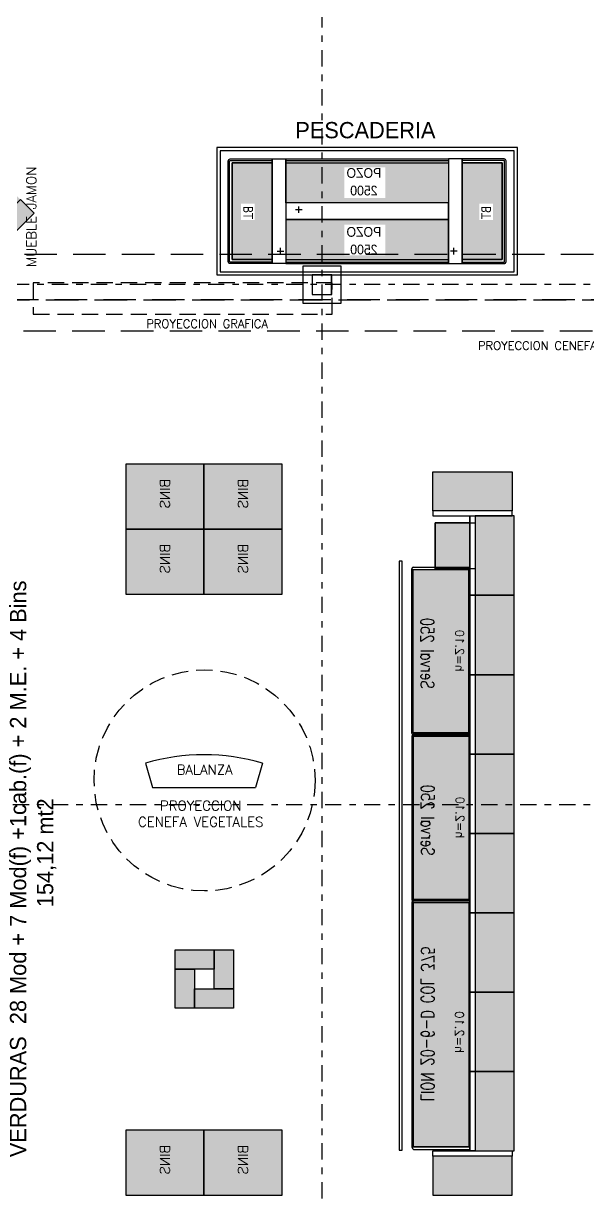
# Model space of a CAD drawing. Header units: millimetres. Extents: x 340 to 1003762, y 22 to 362022.
# Drawn here: x 423.56 to 432.24, y 68.33 to 86.36 of the extents above; entities that cross this region are included whole.
import ezdxf
from ezdxf.enums import TextEntityAlignment as Align
from ezdxf.xclip import XClip

# ---------------------------------------------------------------- set-up
doc = ezdxf.new("R2010")
doc.units = ezdxf.units.MM
doc.header["$XCLIPFRAME"] = 0
for name, pattern in [('LSBB_P_002 - PLANTA 1° NIVEL SALA DE VENTAS$0$DASHDOT2', [0.5, 0.25, -0.125, 0, -0.125]), ('LSBB_P_002 - PLANTA 1° NIVEL SALA DE VENTAS$0$HIDDEN', [0.375, 0.25, -0.125]), ('LSBB_P_002 - PLANTA 1° NIVEL SALA DE VENTAS$0$HIDDEN2', [0.1875, 0.125, -0.0625])]:
    doc.linetypes.add(name, pattern=pattern)
for name, color, linetype in [('LSBB_P_002 - PLANTA 1° NIVEL SALA DE VENTAS$0$A-GONDOLAS', 1, 'Continuous'), ('LSBB_P_002 - PLANTA 1° NIVEL SALA DE VENTAS$0$A-LAYOUT', 7, 'Continuous'), ('LSBB_P_002 - PLANTA 1° NIVEL SALA DE VENTAS$0$A-MUE-ESPECIAL', 8, 'Continuous'), ('LSBB_P_002 - PLANTA 1° NIVEL SALA DE VENTAS$0$A-MUEBLES FRIO', 2, 'Continuous'), ('LSBB_P_002 - PLANTA 1° NIVEL SALA DE VENTAS$0$A-PROYECCIONES', 6, 'LSBB_P_002 - PLANTA 1° NIVEL SALA DE VENTAS$0$HIDDEN'), ('LSBB_P_002 - PLANTA 1° NIVEL SALA DE VENTAS$0$A-SALA DEFENSAS', 9, 'Continuous'), ('LSBB_P_002 - PLANTA 1° NIVEL SALA DE VENTAS$0$A-SALA-HATCH-FIAMBRES', 32, 'Continuous'), ('LSBB_P_002 - PLANTA 1° NIVEL SALA DE VENTAS$0$A-SALA-HATCH-PESCADERIA', 160, 'Continuous'), ('LSBB_P_002 - PLANTA 1° NIVEL SALA DE VENTAS$0$A-SALA-MUEB-ESPC', 1, 'Continuous'), ('LSBB_P_002 - PLANTA 1° NIVEL SALA DE VENTAS$0$A-TEXTO SV', 2, 'LSBB_P_002 - PLANTA 1° NIVEL SALA DE VENTAS$0$DASHDOT2'), ('LSBB_P_002 - PLANTA 1° NIVEL SALA DE VENTAS$0$A-Textos', 2, 'Continuous'), ('LSBB_P_002 - PLANTA 1° NIVEL SALA DE VENTAS$0$CENEFA', 6, 'LSBB_P_002 - PLANTA 1° NIVEL SALA DE VENTAS$0$HIDDEN'), ('LSBB_P_002 - PLANTA 1° NIVEL SALA DE VENTAS$0$EJES', 8, 'LSBB_P_002 - PLANTA 1° NIVEL SALA DE VENTAS$0$DASHDOT2'), ('LSBB_P_002 - PLANTA 1° NIVEL SALA DE VENTAS$0$ESTRUCTURA', 5, 'Continuous'), ('LSBB_P_002 - PLANTA 1° NIVEL SALA DE VENTAS$0$LAYOUT$0$A-GONDOLAS DELGADO', 8, 'Continuous'), ('LSBB_P_002 - PLANTA 1° NIVEL SALA DE VENTAS$0$LAYOUT$0$A-SALA-GOND', 22, 'Continuous'), ('LSBB_P_002 - PLANTA 1° NIVEL SALA DE VENTAS$0$LAYOUT$0$A-SALA-HATCH-DESAYUNO', 30, 'Continuous'), ('LSBB_P_002 - PLANTA 1° NIVEL SALA DE VENTAS$0$LAYOUT$0$A-SALA-HATCH-FIAMBRES', 30, 'Continuous'), ('LSBB_P_002 - PLANTA 1° NIVEL SALA DE VENTAS$0$TEXTO LAYOUT', 2, 'Continuous'), ('LSBB_P_002 - PLANTA 1° NIVEL SALA DE VENTAS$0$ZOCALOS-HORM', 8, 'Continuous'), ('XREF', 7, 'Continuous')]:
    doc.layers.add(name, color=color, linetype=linetype)
doc.layers.add('LSBB_P_002 - PLANTA 1° NIVEL SALA DE VENTAS$0$LAYOUT$0$A-SALA-HATCH-VEGETALES', color=7, linetype='Continuous', true_color=0x00d100)
doc.styles.add('LSBB_P_002 - PLANTA 1° NIVEL SALA DE VENTAS$0$ARQ', font='arial.ttf')
doc.styles.add('LSBB_P_002 - PLANTA 1° NIVEL SALA DE VENTAS$0$LAYOUT$0$ARQ', font='SIMPLEX.shx')
doc.styles.add('LSBB_P_002 - PLANTA 1° NIVEL SALA DE VENTAS$0$LAYOUT$0$LAYOUT 25-04$0$REF-LAYOUT-19$0$REF-LAYOUT-13$0$ROMANS', font='romans', dxfattribs={"height": 52})
doc.styles.add('LSBB_P_002 - PLANTA 1° NIVEL SALA DE VENTAS$0$LAYOUT$0$LAYOUT 25-04$0$ROMANS20', font='ROMANS8.SHX', dxfattribs={"width": 0.9, "height": 2})
doc.styles.add('LSBB_P_002 - PLANTA 1° NIVEL SALA DE VENTAS$0$LAYOUT$0$REF-LAYOUT N+0.00 E 03$0$REF-LAYOUT N+0.00 E 02$0$Walmart_CENTURY GOTHIC', font='GOTHIC.TTF')
doc.styles.add('LSBB_P_002 - PLANTA 1° NIVEL SALA DE VENTAS$0$REF-LAYOUT-19$0$REF-LAYOUT-13$0$ROMANS', font='romans', dxfattribs={"height": 52})
doc.styles.add('LSBB_P_002 - PLANTA 1° NIVEL SALA DE VENTAS$0$YUDICAD_ROMANS', font='romans.shx')

# ---------------------------------------------------------------- blocks, each defined once
blk = doc.blocks.new('LSBB_P_002 - PLANTA 1° NIVEL SALA DE VENTAS$0$LAYOUT$0$A$C73A24399')
at = {"ltscale": 3}
h = blk.add_hatch(color=256, dxfattribs=at)
h.dxf.hatch_style = 1
h.paths.add_polyline_path([(0, -0.6), (0.3, -0.6), (0.3, 0), (0, 0)])
h.paths.add_polyline_path([(0.9, -0.3), (0.9, 0), (0.3, 0), (0.3, -0.3)])
h.paths.add_polyline_path([(0.6, -0.3), (0.6, -0.9), (0.9, -0.9), (0.9, -0.3)])
h.paths.add_polyline_path([(0.6, -0.9), (0.6, -0.6), (0, -0.6), (0, -0.9)])
at = {"layer": 'LSBB_P_002 - PLANTA 1° NIVEL SALA DE VENTAS$0$A-SALA-MUEB-ESPC'}
for points in [[(0, -0.6), (0.3, -0.6), (0.3, 0), (0, 0)], [(0.9, -0.3), (0.9, 0), (0.3, 0), (0.3, -0.3)], [(0.6, -0.9), (0.9, -0.9), (0.9, -0.3), (0.6, -0.3)], [(0.6, -0.9), (0.6, -0.6), (0, -0.6), (0, -0.9)]]:
    blk.add_lwpolyline(points, close=True, dxfattribs=at)
blk = doc.blocks.new('LSBB_P_002 - PLANTA 1° NIVEL SALA DE VENTAS$0$LAYOUT$0$BINS')
h = blk.add_hatch(color=256)
h.dxf.hatch_style = 1
h.paths.add_polyline_path([(6149.929, -1161.864), (6149.929, -1163.064), (6148.929, -1163.064), (6148.929, -1161.864)])
at = {"layer": 'LSBB_P_002 - PLANTA 1° NIVEL SALA DE VENTAS$0$A-SALA-MUEB-ESPC'}
blk.add_lwpolyline([(6149.929, -1161.864), (6149.929, -1163.064), (6148.929, -1163.064), (6148.929, -1161.864)], close=True, dxfattribs=at)
at = {"layer": 'LSBB_P_002 - PLANTA 1° NIVEL SALA DE VENTAS$0$A-SALA-MUEB-ESPC', "style": 'LSBB_P_002 - PLANTA 1° NIVEL SALA DE VENTAS$0$LAYOUT$0$ARQ'}
blk.add_text('BINS', height=0.15, rotation=180, dxfattribs=at).set_placement((6149.704, -1162.39))
blk = doc.blocks.new('LSBB_P_002 - PLANTA 1° NIVEL SALA DE VENTAS$0$rtio')
at = {"color": 0}
for p, q in [((3056.8369, 1285.288), (3056.8563, 1285.2216)), ((3057.1559, 1285.288), (3057.1365, 1285.2216)), ((3056.8563, 1285.2216), (3057.1365, 1285.2216))]:
    blk.add_line(p, q, dxfattribs=at)
blk.add_arc((3056.9964, 1284.7323), 0.5781, 73.9857, 106.0143, dxfattribs=at)
blk = doc.blocks.new('LSBB_P_002 - PLANTA 1° NIVEL SALA DE VENTAS$0$LAYOUT$0$G. 122 X 60')
h = blk.add_hatch(color=256)
h.dxf.hatch_style = 1
h.paths.add_polyline_path([(-0.005, 0), (0.595, 0), (0.595, 1.22), (-0.005, 1.22)])
at = {"layer": 'LSBB_P_002 - PLANTA 1° NIVEL SALA DE VENTAS$0$A-GONDOLAS'}
for points in [[(-0.005, 0), (-0.085, 0), (-0.085, 1.22), (-0.005, 1.22)], [(-0.005, 0), (0.595, 0), (0.595, 1.22), (-0.005, 1.22)]]:
    blk.add_lwpolyline(points, close=True, dxfattribs=at)
blk = doc.blocks.new('LSBB_P_002 - PLANTA 1° NIVEL SALA DE VENTAS$0$LAYOUT$0$A$C32EA2570')
h = blk.add_hatch(color=256)
h.dxf.hatch_style = 1
h.paths.add_polyline_path([(2.532, -1.105), (0.032, -1.105), (0.032, -0.218), (2.532, -0.218)])
at = {"layer": 'LSBB_P_002 - PLANTA 1° NIVEL SALA DE VENTAS$0$A-MUEBLES FRIO'}
for p, q in [((-0.008, -1.083), (-0.008, -0.218)), ((0.032, -0.227), (2.532, -0.227)), ((2.572, -1.083), (2.572, -0.218)), ((0.032, -1.083), (2.532, -1.083)), ((0.032, -1.105), (2.532, -1.105))]:
    blk.add_line(p, q, dxfattribs=at)
for points in [[(-0.008, -0.218), (2.572, -0.218)], [(2.532, -0.218), (2.532, -1.099), (0.032, -1.099), (0.032, -0.218)]]:
    blk.add_lwpolyline(points, dxfattribs=at)
for centre, start, end in [((0.03, -1.061), 209.6603, 272.7181), ((2.534, -1.061), 267.2819, 330.3397)]:
    blk.add_arc(centre, 0.0436, start, end, dxfattribs=at)
at = {"layer": 'LSBB_P_002 - PLANTA 1° NIVEL SALA DE VENTAS$0$A-MUEBLES FRIO', "style": 'LSBB_P_002 - PLANTA 1° NIVEL SALA DE VENTAS$0$LAYOUT$0$LAYOUT 25-04$0$REF-LAYOUT-19$0$REF-LAYOUT-13$0$ROMANS'}
blk.add_text('h=2.10', height=0.13, dxfattribs=at).set_placement((1.289, -0.433), align=Align.CENTER)
at = {"layer": 'LSBB_P_002 - PLANTA 1° NIVEL SALA DE VENTAS$0$A-MUEBLES FRIO', "style": 'LSBB_P_002 - PLANTA 1° NIVEL SALA DE VENTAS$0$LAYOUT$0$LAYOUT 25-04$0$ROMANS20', "width": 0.75}
blk.add_text('Serval 250', height=0.2, dxfattribs=at).set_placement((1.248, -0.866), align=Align.MIDDLE)
blk = doc.blocks.new('LSBB_P_002 - PLANTA 1° NIVEL SALA DE VENTAS$0$LAYOUT$0$A$C44A276BB')
h = blk.add_hatch(color=256)
h.dxf.hatch_style = 1
h.paths.add_polyline_path([(0.08, 0), (0.615, 0), (0.615, -0.711), (0.08, -0.711)])
at = {"layer": 'LSBB_P_002 - PLANTA 1° NIVEL SALA DE VENTAS$0$LAYOUT$0$A-SALA-GOND'}
for points in [[(0.08, 0), (0, 0), (0, -0.711), (0.08, -0.711)], [(0.08, 0), (0.616, 0), (0.616, -0.711), (0.08, -0.711)], [(0, -0.711), (0.616, -0.711), (0.616, 0), (0, 0)]]:
    blk.add_lwpolyline(points, close=True, dxfattribs=at)
blk = doc.blocks.new('LSBB_P_002 - PLANTA 1° NIVEL SALA DE VENTAS$0$LAYOUT$0$A$C76A2697D')
h = blk.add_hatch(color=256)
h.dxf.hatch_style = 1
h.paths.add_polyline_path([(0.887, -0.022), (0.887, -3.772), (0, -3.772), (0, -0.022)])
at = {"layer": 'LSBB_P_002 - PLANTA 1° NIVEL SALA DE VENTAS$0$A-MUEBLES FRIO'}
for p, q in [((0.865, 0.018), (0, 0.018)), ((0, -0.022), (0, 0.018)), ((0, -0.022), (0.865, -0.022)), ((0.009, -0.022), (0.865, -0.022)), ((0.009, -3.772), (0.009, -0.022)), ((0.009, -0.022), (0.865, -0.022)), ((0.865, -3.772), (0.865, -0.022)), ((0.887, -3.772), (0.887, -0.022)), ((0, -3.772), (0.865, -3.772)), ((0.865, -3.812), (0, -3.812))]:
    blk.add_line(p, q, dxfattribs=at)
blk.add_lwpolyline([(0, -3.772), (0, -0.022), (0.881, -0.022), (0.881, -3.772)], close=True, dxfattribs=at)
blk.add_lwpolyline([(0, -3.812), (0, -3.772)], dxfattribs=at)
for centre, start, end in [((0.843, -0.02), 357.2819, 60.3397), ((0.843, -3.774), 299.6603, 2.7181)]:
    blk.add_arc(centre, 0.0436, start, end, dxfattribs=at)
at = {"layer": 'LSBB_P_002 - PLANTA 1° NIVEL SALA DE VENTAS$0$A-MUEBLES FRIO', "color": 9, "style": 'LSBB_P_002 - PLANTA 1° NIVEL SALA DE VENTAS$0$LAYOUT$0$LAYOUT 25-04$0$ROMANS20', "width": 0.75}
blk.add_text('LION 20-6-D COL 375', height=0.2, rotation=90, dxfattribs=at).set_placement((0.646, -1.885), align=Align.MIDDLE)
at = {"layer": 'LSBB_P_002 - PLANTA 1° NIVEL SALA DE VENTAS$0$A-MUEBLES FRIO', "color": 9, "style": 'LSBB_P_002 - PLANTA 1° NIVEL SALA DE VENTAS$0$LAYOUT$0$LAYOUT 25-04$0$REF-LAYOUT-19$0$REF-LAYOUT-13$0$ROMANS'}
blk.add_text('h=2.10', height=0.13, rotation=90, dxfattribs=at).set_placement((0.223, -2.009), align=Align.CENTER)
blk = doc.blocks.new('LSBB_P_002 - PLANTA 1° NIVEL SALA DE VENTAS$0$CABECERA_POZO_ISLA_1608_X_886')
h = blk.add_hatch(color=256)
h.dxf.hatch_style = 1
h.paths.add_polyline_path([(-3339.4, -3166.6), (-3400.9, -3166.6), (-3400.9, -3315.2), (-3339.4, -3315.2)])
h.paths.add_polyline_path([(-3387.2, -3229.3), (-3387.2, -3254.1), (-3366.1, -3254.1), (-3366.1, -3229.3)], flags=16)
at = {"layer": 'LSBB_P_002 - PLANTA 1° NIVEL SALA DE VENTAS$0$A-MUEBLES FRIO'}
for p, q in [((-3339.4, -3166.6), (-3339.4, -3315.2)), ((-3326.7, -3307.2), (-3326.7, -3297.2)), ((-3331.7, -3302.2), (-3321.7, -3302.2))]:
    blk.add_line(p, q, dxfattribs=at)
for points in [[(-3404, -3160.5), (-3339.4, -3160.5), (-3339.4, -3321.3), (-3404, -3321.3, -0.414214), (-3407, -3318.3), (-3407, -3163.5, -0.414214)], [(-3404, -3162.7), (-3339.4, -3162.7), (-3339.4, -3319.1), (-3404, -3319.1, -0.414214), (-3404.8, -3318.3), (-3404.8, -3163.5, -0.414214)]]:
    blk.add_lwpolyline(points, format="xyb", close=True, dxfattribs=at)
for points in [[(-3400.9, -3166.6), (-3339.4, -3166.6), (-3339.4, -3315.2), (-3400.9, -3315.2)], [(-3339.4, -3166.6), (-3400.9, -3166.6), (-3400.9, -3315.2), (-3339.4, -3315.2)], [(-3318.4, -3160.5), (-3318.4, -3321.3), (-3339.4, -3321.3), (-3339.4, -3160.5)]]:
    blk.add_lwpolyline(points, close=True, dxfattribs=at)
at = {"layer": 'LSBB_P_002 - PLANTA 1° NIVEL SALA DE VENTAS$0$A-MUEBLES FRIO', "insert": (-3376.4, -3242.9), "char_height": 15, "width": 142.275, "attachment_point": 5, "rotation": 270, "line_spacing_factor": 1.081434, "style": 'LSBB_P_002 - PLANTA 1° NIVEL SALA DE VENTAS$0$ARQ'}
blk.add_mtext('{\\W0.750000x;BT }', dxfattribs=at)
blk = doc.blocks.new('LSBB_P_002 - PLANTA 1° NIVEL SALA DE VENTAS$0$POZO_2500_X_1608')
h = blk.add_hatch(color=256)
h.dxf.hatch_style = 1
h.paths.add_polyline_path([(-3068.4, -3162.7), (-3068.4, -3228.1), (-3318.4, -3228.1), (-3318.4, -3162.7)])
h.paths.add_polyline_path([(-3158.2, -3220.3), (-3221.2, -3220.3), (-3221.2, -3173.4), (-3158.2, -3173.4)], flags=16)
h = blk.add_hatch(color=256)
h.dxf.hatch_style = 1
h.paths.add_polyline_path([(-3068.4, -3319.1), (-3068.4, -3253.7), (-3318.4, -3253.7), (-3318.4, -3319.1)])
h.paths.add_polyline_path([(-3158.2, -3261.6), (-3221.2, -3261.6), (-3221.2, -3308.4), (-3158.2, -3308.4)], flags=16)
at = {"layer": 'LSBB_P_002 - PLANTA 1° NIVEL SALA DE VENTAS$0$A-MUEBLES FRIO'}
for p, q in [((-3083.4, -3238.4), (-3093.4, -3238.4)), ((-3088.4, -3243.4), (-3088.4, -3233.4))]:
    blk.add_line(p, q, dxfattribs=at)
for points in [[(-3068.4, -3160.5), (-3318.4, -3160.5), (-3318.4, -3228.1), (-3068.4, -3228.1)], [(-3068.4, -3160.5), (-3318.4, -3160.5), (-3318.4, -3228.1), (-3068.4, -3228.1)], [(-3068.4, -3162.7), (-3318.4, -3162.7), (-3318.4, -3228.1), (-3068.4, -3228.1)], [(-3068.4, -3162.7), (-3318.4, -3162.7), (-3318.4, -3228.1), (-3068.4, -3228.1)], [(-3068.4, -3166.6), (-3318.4, -3166.6), (-3318.4, -3228.1), (-3068.4, -3228.1)], [(-3068.4, -3166.6), (-3318.4, -3166.6), (-3318.4, -3228.1), (-3068.4, -3228.1)], [(-3068.4, -3253.7), (-3318.4, -3253.7), (-3318.4, -3228.1), (-3068.4, -3228.1)], [(-3068.4, -3321.3), (-3318.4, -3321.3), (-3318.4, -3253.7), (-3068.4, -3253.7)], [(-3068.4, -3319.1), (-3318.4, -3319.1), (-3318.4, -3253.7), (-3068.4, -3253.7)], [(-3068.4, -3315.2), (-3318.4, -3315.2), (-3318.4, -3253.7), (-3068.4, -3253.7)], [(-3068.4, -3321.3), (-3318.4, -3321.3), (-3318.4, -3253.7), (-3068.4, -3253.7)], [(-3068.4, -3319.1), (-3318.4, -3319.1), (-3318.4, -3253.7), (-3068.4, -3253.7)], [(-3068.4, -3315.2), (-3318.4, -3315.2), (-3318.4, -3253.7), (-3068.4, -3253.7)]]:
    blk.add_lwpolyline(points, close=True, dxfattribs=at)
at = {"layer": 'LSBB_P_002 - PLANTA 1° NIVEL SALA DE VENTAS$0$A-MUEBLES FRIO', "char_height": 15, "width": 142.275, "attachment_point": 5, "line_spacing_factor": 1.081434, "style": 'LSBB_P_002 - PLANTA 1° NIVEL SALA DE VENTAS$0$ARQ'}
for insert in [(-3188.4, -3195.6), (-3188.4, -3286.2)]:
    blk.add_mtext('{\\W0.9;POZO \\P2500 }', dxfattribs=dict(at, insert=insert))
blk = doc.blocks.new('LSBB_P_002 - PLANTA 1° NIVEL SALA DE VENTAS$0$SVLY')
at = {"layer": 'LSBB_P_002 - PLANTA 1° NIVEL SALA DE VENTAS$0$A-SALA-HATCH-FIAMBRES', "ltscale": 3}
h = blk.add_hatch(color=256, dxfattribs=at)
h.dxf.hatch_style = 1
h.paths.add_polyline_path([(1038.166, 298.684), (1038.378, 298.896), (1038.802, 298.472), (1038.59, 298.26)])
h.paths.add_polyline_path([(1038.166, 298.684), (1038.378, 298.472), (1037.953, 298.048), (1037.741, 298.26)])
h.paths.add_polyline_path([(1038.166, 298.26), (1038.59, 297.836), (1038.378, 297.624), (1037.953, 298.048)])
h.paths.add_polyline_path([(1038.378, 298.048), (1038.802, 298.472), (1039.014, 298.26), (1038.59, 297.836)])
at = {"layer": 'LSBB_P_002 - PLANTA 1° NIVEL SALA DE VENTAS$0$A-MUE-ESPECIAL'}
blk.add_lwpolyline([(1038.59, 297.836), (1038.378, 298.048), (1038.802, 298.472), (1039.014, 298.26)], close=True, dxfattribs=at)
at = {"layer": 'LSBB_P_002 - PLANTA 1° NIVEL SALA DE VENTAS$0$A-PROYECCIONES'}
blk.add_circle((1041.635, 289.542, 0), 1.699, dxfattribs=at)
at = {"layer": 'LSBB_P_002 - PLANTA 1° NIVEL SALA DE VENTAS$0$A-SALA DEFENSAS', "color": 1, "linetype": 'Continuous'}
blk.add_line((1046.446, 297.31, -0.001), (1046.446, 299.268, -0.001), dxfattribs=at)
at = {"layer": 'LSBB_P_002 - PLANTA 1° NIVEL SALA DE VENTAS$0$A-SALA DEFENSAS', "color": 1, "linetype": 'Continuous', "elevation": -0.001}
for points in [[(1046.446, 299.268), (1041.824, 299.268), (1041.824, 297.31), (1046.446, 297.31)], [(1046.396, 299.218), (1041.874, 299.218), (1041.874, 297.36), (1046.396, 297.36)]]:
    blk.add_lwpolyline(points, close=True, dxfattribs=at)
at = {"layer": 'LSBB_P_002 - PLANTA 1° NIVEL SALA DE VENTAS$0$A-SALA DEFENSAS', "color": 1, "elevation": 0}
blk.add_lwpolyline([(1044.676, 292.913), (1044.626, 292.913), (1044.626, 283.862), (1044.676, 283.862)], close=True, dxfattribs=at)
at = {"layer": 'LSBB_P_002 - PLANTA 1° NIVEL SALA DE VENTAS$0$ESTRUCTURA'}
for points in [[(1043.289, 297.31), (1043.289, 297.01), (1043.589, 297.01), (1043.589, 297.31)], [(1043.289, 297.31), (1043.289, 297.01), (1043.589, 297.01), (1043.589, 297.31)], [(1043.29, 297.31), (1043.29, 297.01), (1043.59, 297.01), (1043.59, 297.31)]]:
    blk.add_lwpolyline(points, close=True, dxfattribs=at)
at = {"layer": 'LSBB_P_002 - PLANTA 1° NIVEL SALA DE VENTAS$0$LAYOUT$0$A-GONDOLAS DELGADO'}
for p, q in [((1044.843, 292.82, 0), (1045.708, 292.82, 0)), ((1044.821, 290.28, 0), (1044.821, 292.78, 0)), ((1044.843, 290.28, 0), (1044.843, 292.78, 0)), ((1045.699, 290.28, 0), (1045.699, 292.78, 0)), ((1044.826, 287.716, 0), (1044.826, 290.216, 0)), ((1044.843, 290.24, 0), (1045.708, 290.24, 0)), ((1044.848, 290.256, 0), (1045.713, 290.256, 0)), ((1044.848, 287.716, 0), (1044.848, 290.216, 0)), ((1045.704, 287.716, 0), (1045.704, 290.216, 0)), ((1044.826, 283.912, 0), (1044.826, 287.662, 0)), ((1044.848, 287.702, 0), (1045.713, 287.702, 0)), ((1044.848, 287.676, 0), (1045.713, 287.676, 0)), ((1045.713, 287.662, 0), (1044.848, 287.662, 0)), ((1045.704, 287.662, 0), (1044.848, 287.662, 0)), ((1044.848, 283.912, 0), (1044.848, 287.662, 0)), ((1045.704, 287.662, 0), (1044.848, 287.662, 0)), ((1045.704, 283.912, 0), (1045.704, 287.662, 0)), ((1045.713, 287.662, 0), (1045.713, 287.702, 0)), ((1045.713, 283.912, 0), (1044.848, 283.912, 0)), ((1044.848, 283.872, 0), (1045.713, 283.872, 0))]:
    blk.add_line(p, q, dxfattribs=at)
at = {"layer": 'LSBB_P_002 - PLANTA 1° NIVEL SALA DE VENTAS$0$LAYOUT$0$A-GONDOLAS DELGADO', "elevation": 0}
for points in [[(1041.626, 294.403), (1040.426, 294.403), (1040.426, 293.403), (1041.626, 293.403)], [(1042.826, 294.403), (1041.626, 294.403), (1041.626, 293.403), (1042.826, 293.403)], [(1045.147, 293.687), (1045.147, 294.287), (1046.367, 294.287), (1046.367, 293.687)], [(1045.147, 293.687), (1045.147, 293.607), (1046.367, 293.607), (1046.367, 293.687)], [(1045.797, 292.387), (1045.717, 292.387), (1045.717, 293.607), (1045.797, 293.607)], [(1045.797, 292.387), (1046.397, 292.387), (1046.397, 293.607), (1045.797, 293.607)], [(1041.626, 293.403), (1040.426, 293.403), (1040.426, 292.403), (1041.626, 292.403)], [(1042.826, 293.403), (1041.626, 293.403), (1041.626, 292.403), (1042.826, 292.403)], [(1045.797, 292.792), (1045.181, 292.792), (1045.181, 293.503), (1045.797, 293.503)], [(1045.717, 293.503), (1045.181, 293.503), (1045.181, 292.792), (1045.717, 292.792)], [(1045.717, 293.503), (1045.797, 293.503), (1045.797, 292.792), (1045.717, 292.792)], [(1044.676, 292.913), (1044.626, 292.913), (1044.626, 283.862), (1044.676, 283.862)], [(1045.797, 291.167), (1045.717, 291.167), (1045.717, 292.387), (1045.797, 292.387)], [(1045.797, 289.947), (1045.717, 289.947), (1045.717, 291.167), (1045.797, 291.167)], [(1045.797, 288.727), (1045.717, 288.727), (1045.717, 289.947), (1045.797, 289.947)], [(1045.797, 287.507), (1045.717, 287.507), (1045.717, 288.727), (1045.797, 288.727)], [(1045.713, 283.912), (1045.713, 287.662), (1044.832, 287.662), (1044.832, 283.912)], [(1045.797, 286.287), (1045.717, 286.287), (1045.717, 287.507), (1045.797, 287.507)], [(1041.182, 286.641), (1041.482, 286.641), (1041.482, 286.041), (1041.182, 286.041)], [(1041.482, 286.041), (1041.482, 286.341), (1042.082, 286.341), (1042.082, 286.041)], [(1045.797, 285.067), (1045.717, 285.067), (1045.717, 286.287), (1045.797, 286.287)], [(1045.797, 283.847), (1045.717, 283.847), (1045.717, 285.067), (1045.797, 285.067)], [(1041.626, 284.167), (1040.426, 284.167), (1040.426, 283.167), (1041.626, 283.167)], [(1042.826, 284.167), (1041.626, 284.167), (1041.626, 283.167), (1042.826, 283.167)], [(1045.147, 283.767), (1045.147, 283.847), (1046.367, 283.847), (1046.367, 283.767)], [(1045.147, 283.767), (1045.147, 283.167), (1046.367, 283.167), (1046.367, 283.767)]]:
    blk.add_lwpolyline(points, close=True, dxfattribs=at)
for points in [[(1045.708, 290.24), (1045.708, 292.82)], [(1045.708, 292.78), (1044.828, 292.78), (1044.828, 290.28), (1045.708, 290.28)], [(1045.713, 290.216), (1044.832, 290.216), (1044.832, 287.716), (1045.713, 287.716)], [(1045.713, 287.676), (1045.713, 290.256)], [(1045.713, 283.872), (1045.713, 283.912)]]:
    blk.add_lwpolyline(points, dxfattribs=at)
at = {"layer": 'LSBB_P_002 - PLANTA 1° NIVEL SALA DE VENTAS$0$LAYOUT$0$A-GONDOLAS DELGADO'}
for centre, start, end in [((1044.865, 292.782, 0), 119.6603, 182.7181), ((1044.865, 290.278, 0), 177.2819, 240.3397), ((1044.869, 290.218, 0), 119.6603, 182.7181), ((1044.869, 287.714, 0), 177.2819, 240.3397), ((1044.869, 287.664, 0), 119.6603, 182.7181), ((1044.869, 283.91, 0), 177.2819, 240.3397)]:
    blk.add_arc(centre, 0.0436, start, end, dxfattribs=at)
at = {"layer": 'LSBB_P_002 - PLANTA 1° NIVEL SALA DE VENTAS$0$A-SALA-HATCH-PESCADERIA', "yscale": 0.01, "zscale": 0.01}
for name, p, xscale in [('LSBB_P_002 - PLANTA 1° NIVEL SALA DE VENTAS$0$CABECERA_POZO_ISLA_1608_X_886', (1076.069, 330.698, -0.001), 0.01), ('LSBB_P_002 - PLANTA 1° NIVEL SALA DE VENTAS$0$POZO_2500_X_1608', (1012.201, 330.698, -0.001), -0.01), ('LSBB_P_002 - PLANTA 1° NIVEL SALA DE VENTAS$0$CABECERA_POZO_ISLA_1608_X_886', (1012.201, 330.698, -0.001), -0.01)]:
    blk.add_blockref(name, p, dxfattribs=dict(at, xscale=xscale))
at = {"layer": 'LSBB_P_002 - PLANTA 1° NIVEL SALA DE VENTAS$0$A-SALA-MUEB-ESPC', "xscale": 5.642860785797926, "yscale": 5.642860785797926, "zscale": 5.642860785797926}
blk.add_blockref('LSBB_P_002 - PLANTA 1° NIVEL SALA DE VENTAS$0$rtio', (-16208.579, -6962.892, 0), dxfattribs=at)
at = {"layer": 'LSBB_P_002 - PLANTA 1° NIVEL SALA DE VENTAS$0$LAYOUT$0$A-SALA-HATCH-DESAYUNO', "xscale": -1, "rotation": 270}
blk.add_blockref('LSBB_P_002 - PLANTA 1° NIVEL SALA DE VENTAS$0$LAYOUT$0$G. 122 X 60', (1045.146, 293.692, 0), dxfattribs=at)
at = {"layer": 'LSBB_P_002 - PLANTA 1° NIVEL SALA DE VENTAS$0$LAYOUT$0$A-SALA-HATCH-DESAYUNO'}
for p in [(1045.801, 292.387, 0), (1045.801, 291.167), (1045.801, 289.947), (1045.801, 288.727), (1045.801, 287.507), (1045.801, 286.287), (1045.801, 285.067), (1045.801, 283.847)]:
    blk.add_blockref('LSBB_P_002 - PLANTA 1° NIVEL SALA DE VENTAS$0$LAYOUT$0$G. 122 X 60', p, dxfattribs=at)
at = {"layer": 'LSBB_P_002 - PLANTA 1° NIVEL SALA DE VENTAS$0$LAYOUT$0$A-SALA-HATCH-DESAYUNO', "rotation": 270}
blk.add_blockref('LSBB_P_002 - PLANTA 1° NIVEL SALA DE VENTAS$0$LAYOUT$0$G. 122 X 60', (1045.146, 283.762), dxfattribs=at)
at = {"layer": 'LSBB_P_002 - PLANTA 1° NIVEL SALA DE VENTAS$0$LAYOUT$0$A-SALA-HATCH-FIAMBRES', "xscale": -1}
for name, p in [('LSBB_P_002 - PLANTA 1° NIVEL SALA DE VENTAS$0$LAYOUT$0$A$C44A276BB', (1045.797, 293.503)), ('LSBB_P_002 - PLANTA 1° NIVEL SALA DE VENTAS$0$LAYOUT$0$A$C76A2697D', (1045.713, 287.684, 0))]:
    blk.add_blockref(name, p, dxfattribs=at)
at = {"layer": 'LSBB_P_002 - PLANTA 1° NIVEL SALA DE VENTAS$0$LAYOUT$0$A-SALA-HATCH-FIAMBRES', "xscale": -1, "rotation": 270}
for p in [(1045.926, 290.248, 0), (1045.931, 287.684, 0)]:
    blk.add_blockref('LSBB_P_002 - PLANTA 1° NIVEL SALA DE VENTAS$0$LAYOUT$0$A$C32EA2570', p, dxfattribs=at)
at = {"layer": 'LSBB_P_002 - PLANTA 1° NIVEL SALA DE VENTAS$0$LAYOUT$0$A-SALA-HATCH-VEGETALES', "xscale": -1, "rotation": 270}
for name, p in [('LSBB_P_002 - PLANTA 1° NIVEL SALA DE VENTAS$0$LAYOUT$0$BINS', (2203.49, -5855.525, 0)), ('LSBB_P_002 - PLANTA 1° NIVEL SALA DE VENTAS$0$LAYOUT$0$BINS', (2203.49, -5855.525, 0)), ('LSBB_P_002 - PLANTA 1° NIVEL SALA DE VENTAS$0$LAYOUT$0$BINS', (2204.69, -5855.525, 0)), ('LSBB_P_002 - PLANTA 1° NIVEL SALA DE VENTAS$0$LAYOUT$0$BINS', (2204.69, -5855.525, 0)), ('LSBB_P_002 - PLANTA 1° NIVEL SALA DE VENTAS$0$LAYOUT$0$BINS', (2203.49, -5856.525, 0)), ('LSBB_P_002 - PLANTA 1° NIVEL SALA DE VENTAS$0$LAYOUT$0$BINS', (2203.49, -5856.525, 0)), ('LSBB_P_002 - PLANTA 1° NIVEL SALA DE VENTAS$0$LAYOUT$0$BINS', (2204.69, -5856.525, 0)), ('LSBB_P_002 - PLANTA 1° NIVEL SALA DE VENTAS$0$LAYOUT$0$BINS', (2204.69, -5856.525, 0)), ('LSBB_P_002 - PLANTA 1° NIVEL SALA DE VENTAS$0$LAYOUT$0$A$C73A24399', (1042.082, 286.041, 0)), ('LSBB_P_002 - PLANTA 1° NIVEL SALA DE VENTAS$0$LAYOUT$0$BINS', (2203.49, -5865.762, 0)), ('LSBB_P_002 - PLANTA 1° NIVEL SALA DE VENTAS$0$LAYOUT$0$BINS', (2203.49, -5865.762, 0)), ('LSBB_P_002 - PLANTA 1° NIVEL SALA DE VENTAS$0$LAYOUT$0$BINS', (2204.69, -5865.762, 0)), ('LSBB_P_002 - PLANTA 1° NIVEL SALA DE VENTAS$0$LAYOUT$0$BINS', (2204.69, -5865.762, 0))]:
    blk.add_blockref(name, p, dxfattribs=at)
at = {"layer": 'LSBB_P_002 - PLANTA 1° NIVEL SALA DE VENTAS$0$A-TEXTO SV', "insert": (1041.102, 299.661), "char_height": 0.25, "width": 5.91877, "attachment_point": 1, "style": 'LSBB_P_002 - PLANTA 1° NIVEL SALA DE VENTAS$0$LAYOUT$0$REF-LAYOUT N+0.00 E 03$0$REF-LAYOUT N+0.00 E 02$0$Walmart_CENTURY GOTHIC'}
blk.add_mtext('\\pi1.929;PESCADERIA', dxfattribs=at)
at = {"layer": 'LSBB_P_002 - PLANTA 1° NIVEL SALA DE VENTAS$0$A-TEXTO SV', "insert": (1038.642, 283.631, 0), "char_height": 0.25, "width": 9.65757, "attachment_point": 1, "rotation": 90, "style": 'LSBB_P_002 - PLANTA 1° NIVEL SALA DE VENTAS$0$LAYOUT$0$REF-LAYOUT N+0.00 E 03$0$REF-LAYOUT N+0.00 E 02$0$Walmart_CENTURY GOTHIC'}
blk.add_mtext('\\pi0.12085;VERDURAS  28 Mod + 7 Mod(f) +1cab.(f) + 2 M.E. + 4 Bins\\P\\pi3.9626;154,12 mt2', dxfattribs=at)
at = {"layer": 'LSBB_P_002 - PLANTA 1° NIVEL SALA DE VENTAS$0$A-Textos', "linetype": 'LSBB_P_002 - PLANTA 1° NIVEL SALA DE VENTAS$0$HIDDEN2', "style": 'LSBB_P_002 - PLANTA 1° NIVEL SALA DE VENTAS$0$YUDICAD_ROMANS'}
blk.add_text('BALANZA', height=0.15, dxfattribs=at).set_placement((1041.637, 289.708, 0), align=Align.MIDDLE)
at = {"layer": 'LSBB_P_002 - PLANTA 1° NIVEL SALA DE VENTAS$0$A-Textos', "linetype": 'LSBB_P_002 - PLANTA 1° NIVEL SALA DE VENTAS$0$HIDDEN2', "insert": (1038.897, 298.204, 0), "char_height": 0.15, "width": 9.98095, "attachment_point": 2, "rotation": 90, "style": 'LSBB_P_002 - PLANTA 1° NIVEL SALA DE VENTAS$0$YUDICAD_ROMANS'}
blk.add_mtext('MUEBLE JAMON', dxfattribs=at)
at = {"layer": 'LSBB_P_002 - PLANTA 1° NIVEL SALA DE VENTAS$0$A-Textos', "linetype": 'LSBB_P_002 - PLANTA 1° NIVEL SALA DE VENTAS$0$HIDDEN2', "insert": (1041.576, 289.23, 0), "char_height": 0.15, "width": 3.33571, "attachment_point": 2, "style": 'LSBB_P_002 - PLANTA 1° NIVEL SALA DE VENTAS$0$YUDICAD_ROMANS'}
blk.add_mtext('PROYECCION \\PCENEFA VEGETALES', dxfattribs=at)
at = {"layer": 'LSBB_P_002 - PLANTA 1° NIVEL SALA DE VENTAS$0$TEXTO LAYOUT', "color": 2, "linetype": 'Continuous', "style": 'LSBB_P_002 - PLANTA 1° NIVEL SALA DE VENTAS$0$REF-LAYOUT-19$0$REF-LAYOUT-13$0$ROMANS'}
blk.add_text('PROYECCION GRAFICA', height=0.13, dxfattribs=at).set_placement((1041.674, 296.495, -0.019), align=Align.CENTER)
blk.add_text('PROYECCION CENEFA VOLCANITA h=2.75', height=0.13, dxfattribs=at).set_placement((1045.839, 296.16))
blk.add_text('PROYECCION CENEFA VOLCANITA h=2.75', height=0.13, dxfattribs=at).set_placement((1045.839, 296.16))
blk = doc.blocks.new('LSBB_P_002 - PLANTA 1° NIVEL SALA DE VENTAS', base_point=(223.57, 14.22))
at = {"layer": 'LSBB_P_002 - PLANTA 1° NIVEL SALA DE VENTAS$0$CENEFA', "color": 7, "ltscale": 2}
for p, q in [((874.614, 297.626), (776.124, 297.626)), ((874.614, 297.626), (799.249, 297.626)), ((872.829, 296.926), (795.694, 296.926)), ((795.694, 296.926), (872.829, 296.926)), ((872.349, 296.446), (796.174, 296.446))]:
    blk.add_line(p, q, dxfattribs=at)
at = {"layer": 'LSBB_P_002 - PLANTA 1° NIVEL SALA DE VENTAS$0$CENEFA', "color": 7}
for p, q in [((838.999, 297.19), (838.999, 296.71)), ((843.599, 297.19), (838.999, 297.19)), ((838.999, 297.19), (838.999, 296.71)), ((843.599, 297.19), (838.999, 297.19)), ((843.599, 296.71), (843.599, 297.19)), ((843.599, 296.71), (843.599, 297.19)), ((838.999, 296.71), (843.599, 296.71)), ((838.999, 296.71), (843.599, 296.71))]:
    blk.add_line(p, q, dxfattribs=at)
at = {"layer": 'LSBB_P_002 - PLANTA 1° NIVEL SALA DE VENTAS$0$CENEFA', "color": 7, "ltscale": 2}
blk.add_lwpolyline([(795.614, 253.396), (795.614, 257.716), (795.839, 257.716), (795.839, 258.156), (798.427, 258.156), (798.427, 257.917), (798.579, 257.917), (798.579, 263.416), (795.694, 263.416), (795.694, 296.926), (872.829, 296.926), (872.829, 249.191), (859.149, 249.191), (859.149, 250.068), (855.802, 250.068), (855.802, 257.679), (849.185, 257.679), (849.185, 262.955), (848.659, 262.955), (848.659, 257.129), (855.289, 257.129), (855.289, 253.396)], close=True, dxfattribs=at)
at = {"layer": 'LSBB_P_002 - PLANTA 1° NIVEL SALA DE VENTAS$0$EJES'}
for p, q in [((843.439, 330.166), (843.439, 242.519)), ((879.738, 297.166), (769.057, 297.166)), ((879.738, 289.166), (769.057, 289.166))]:
    blk.add_line(p, q, dxfattribs=at)
at = {"layer": 'LSBB_P_002 - PLANTA 1° NIVEL SALA DE VENTAS$0$ESTRUCTURA'}
for points in [[(843.289, 297.31), (843.289, 297.01), (843.589, 297.01), (843.589, 297.31)], [(843.289, 297.31), (843.289, 297.01), (843.589, 297.01), (843.589, 297.31)], [(843.29, 297.31), (843.29, 297.01), (843.59, 297.01), (843.59, 297.31)]]:
    blk.add_lwpolyline(points, close=True, dxfattribs=at)
at = {"layer": 'LSBB_P_002 - PLANTA 1° NIVEL SALA DE VENTAS$0$ZOCALOS-HORM'}
blk.add_lwpolyline([(843.729, 296.87), (843.149, 296.87), (843.149, 297.45), (843.729, 297.45)], close=True, dxfattribs=at)
at = {"layer": 'LSBB_P_002 - PLANTA 1° NIVEL SALA DE VENTAS$0$A-LAYOUT', "color": 1}
blk.add_blockref('LSBB_P_002 - PLANTA 1° NIVEL SALA DE VENTAS$0$SVLY', (-200, 0), dxfattribs=at)
at = {"layer": 'LSBB_P_002 - PLANTA 1° NIVEL SALA DE VENTAS$0$TEXTO LAYOUT', "color": 2, "linetype": 'Continuous', "style": 'LSBB_P_002 - PLANTA 1° NIVEL SALA DE VENTAS$0$REF-LAYOUT-19$0$REF-LAYOUT-13$0$ROMANS'}
blk.add_text('PROYECCION CENEFA VOLCANITA h=2.75', height=0.13, dxfattribs=at).set_placement((845.839, 296.16))

msp = doc.modelspace()

# ---------------------------------------------------------------- block references
at = {"layer": 'XREF'}
ref = msp.add_blockref('LSBB_P_002 - PLANTA 1° NIVEL SALA DE VENTAS', (-191.719, -200.6), dxfattribs=at)
XClip(ref).set_block_clipping_path([(755.454857474, 236.6800249606), (887.3150098981, 333.6713636781)])

doc.saveas('drawing.dxf')
